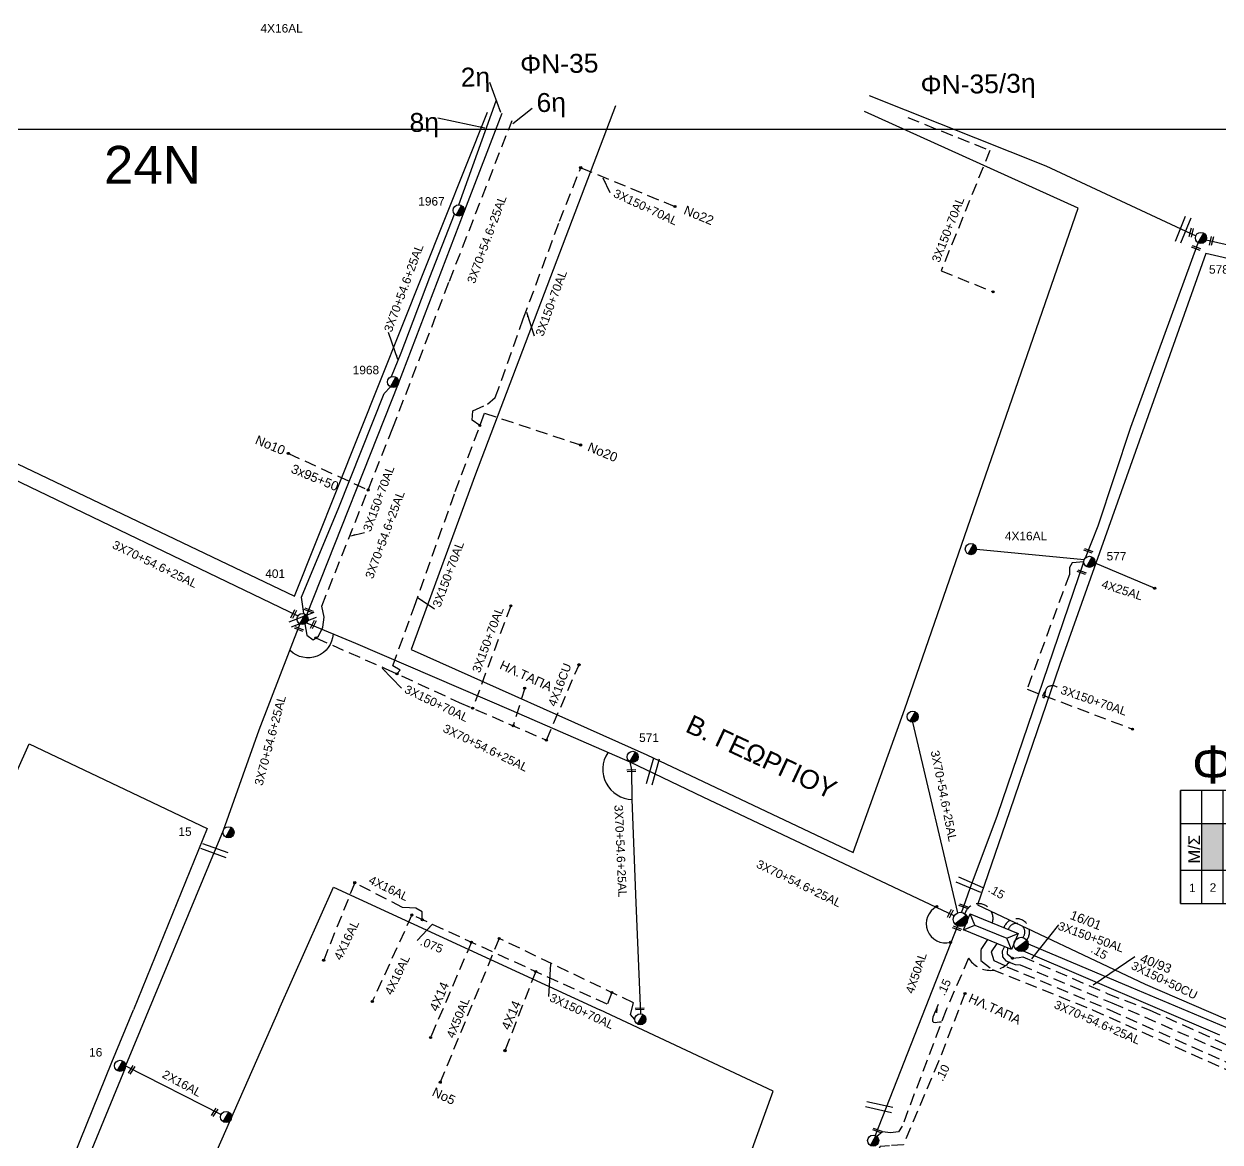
# Model space of a CAD drawing. Header units: millimetres. Extents: x 924 to 3152, y 704 to 1760.
# Drawn here: x 1814 to 2067.1, y 1510.6 to 1747.1 of the extents above; entities that cross this region are included whole.
import ezdxf
from ezdxf.enums import TextEntityAlignment as Align

# ---------------------------------------------------------------- set-up
doc = ezdxf.new("R2010")
doc.units = ezdxf.units.MM
doc.linetypes.add('DASHED', pattern=[19.05, 12.7, -6.35])
for name, color, linetype in [('Άγνωστα', 7, 'Continuous'), ('Ασφαλειοκιβώτια Χ.Τ 9 αναχωρήσεων', 7, 'Continuous'), ('Γέφυρες Εναέριου Δικτύου', 7, 'Continuous'), ('Γυμνά εναέρια ΧΤ (1Φ)   2x16AL', 7, 'Continuous'), ('Γυμνά εναέρια ΧΤ (3Φ)   4x16AL', 7, 'Continuous'), ('Γυμνά εναέρια ΧΤ (3Φ)   4x16CU', 7, 'Continuous'), ('Γυμνά εναέρια ΧΤ (3Φ)   4x50AL', 7, 'Continuous'), ('Γυμνά εναέρια ΧΤ και ΦΟΠ (3Φ)   4x50+16AL', 7, 'Continuous'), ('Εναέρια παροχή ΧΤ 4x16', 7, 'SYN_LINE'), ('Εναέρια παροχή ΧΤ 4x25', 7, 'SYN_LINE'), ('Επιγραφές - Σχήματα', 7, 'Continuous'), ('Καλώδια ΧΤ   3x150+50AL', 7, 'DASHED'), ('Καλώδια ΧΤ   3x150+50CU', 7, 'DASHED'), ('Καλώδια ΧΤ   3x150+70AL', 7, 'DASHED'), ('Καλώδια ΧΤ   3x150AL+50XLPE', 7, 'DASHED'), ('Μηχανική τομή', 7, 'Continuous'), ('Στύλος ΦΜ', 7, 'Continuous'), ('Στύλος ΦΜ @ 1', 7, 'Continuous'), ('Συνδέσεις', 7, 'Continuous'), ('Συνεστραμμένα ΧΤ   3x70+54.6+25 AL', 7, 'SYN_LINE'), ('Τομή', 7, 'Continuous'), ('Υποσταθμός εναέριος 2 στύλων', 7, 'Continuous'), ('Υποσταθμός πόλεως', 7, 'Continuous'), ('Υπόβαθρο ΔΕΗ', 7, 'Continuous'), ('Υπόγεια Καλώδια Δικτύου ΧΤ   .075', 7, 'DASHED'), ('Υπόγεια Καλώδια Δικτύου ΧΤ   .10', 7, 'DASHED'), ('Υπόγεια Καλώδια Δικτύου ΧΤ   .15', 7, 'DASHED'), ('Υπόγεια καλώδια Δικτύου ΧΤ και Παρ. ΧΤ - 3X150+70 AL', 7, 'DASHED'), ('Υπόγεια καλώδια Παροχών ΧΤ   4x16AL', 7, 'DASHED'), ('Υπόγεια καλώδια Παροχών ΧΤ   4x50AL', 7, 'DASHED')]:
    doc.layers.add(name, color=color, linetype=linetype)
doc.styles.get("Standard").update_dxf_attribs({"font": 'ARIAL.TTF'})
doc.linetypes.add('SYN_LINE', pattern='A,0.5,-0.0001,["/\\/\\/\\/",Standard,S=0.1,R=0,X=0,Y=-0.05],-0.25', length=0.7501)
doc.dimstyles.new('ISO-25', dxfattribs={"dimtxt": 2.5, "dimasz": 2.5, "dimexe": 1.25, "dimexo": 0.625, "dimtad": 1, "dimtxsty": 'Standard', "dimcen": 2.5, "dimadec": 0, "dimazin": 0, "dimtfac": 1, "dimtmove": 0, "dimatfit": 3, "dimfxl": 1, "dimarcsym": 0})

# ---------------------------------------------------------------- blocks, each defined once
blk = doc.blocks.new('ΥΠΑΡΧΩΝ ΤΣΙΜΕΝΤΕΝΙΟΣ ΣΤΥΛΟΣ')
at = {"layer": 'Στύλος ΦΜ'}
blk.add_hatch(color=256, dxfattribs=at).paths.add_polyline_path([(-1.29, -2.28, 0.574793), (2.62, 0, 0.268822), (1.3, 2.27)])
blk.add_line((-1.29, -2.28), (1.3, 2.27), dxfattribs=at)
blk.add_circle((0, 0), 2.62, dxfattribs=at)
at = {"layer": 'Στύλος ΦΜ', "flags": 4}
for tag, p in [('ΑΡΙΘΜΟΣ', (-4.68, 8.05)), ('ΤΥΠΟΣ', (-4.91, 3.03))]:
    blk.add_attdef(tag, p, '', height=4, dxfattribs=at)
blk = doc.blocks.new('ΜΗΧΑΝΙΚΗ ΤΟΜΗ')
at = {"layer": 'Μηχανική τομή', "ltscale": 40}
for p, q in [((-1.89, 0.78), (1.89, 0.78)), ((1.89, 0), (-1.89, 0))]:
    blk.add_line(p, q, dxfattribs=at)
blk = doc.blocks.new('ΤΟΜΗ')
at = {"layer": 'Τομή', "ltscale": 40}
for p, q in [((-5.68, 0), (5.68, 0)), ((5.68, -2.33), (-5.68, -2.33))]:
    blk.add_line(p, q, dxfattribs=at)
blk = doc.blocks.new('ΥΠΟΣΤΑΘΜΟΣ ΕΝΑΕΡΙΟΣ ΕΠΙ 2 ΣΤΥΛΩΝ')
at = {"layer": 'Υποσταθμός εναέριος 2 στύλων', "linetype": 'Continuous'}
for points in [[(-11.97, -2.11, 0.574793), (-8.45, -0.07, 0.268822), (-9.64, 1.98)], [(9.68, -2.15, 0.574793), (13.19, -0.1, 0.268822), (12.01, 1.95)]]:
    blk.add_hatch(color=256, dxfattribs=at).paths.add_polyline_path(points)
for p, q in [((-11.97, -2.11), (-9.64, 1.98)), ((9.68, -2.15), (12.01, 1.95))]:
    blk.add_line(p, q, dxfattribs=at)
for centre in [(-10.81, -0.07), (10.84, -0.1)]:
    blk.add_circle(centre, 2.36, dxfattribs=at)
at = {"layer": 'Υποσταθμός πόλεως', "linetype": 'Continuous', "ltscale": 40}
blk.add_lwpolyline([(-8.57, 2.82), (8.57, 2.82), (8.57, -2.82), (-8.57, -2.82)], close=True, dxfattribs=at)
for points in [[(-5.75, 0), (-8.57, 2.82)], [(-8.57, -2.82), (-5.75, 0)], [(-5.75, 0), (5.75, 0)], [(5.75, 0), (8.57, 2.82)], [(8.57, -2.82), (5.75, 0)]]:
    blk.add_lwpolyline(points, dxfattribs=at)
at = {"layer": 'Υποσταθμός εναέριος 2 στύλων', "ltscale": 40, "flags": 1}
for tag, p in [('ΜΕΤΑΣΧΗΜΑΤΙΣΜΟΣ', (14.09, 2.51)), ('ΙΣΧΥΣ', (14.07, -0.28)), ('ΑΡΙΘΜΟΣ', (14.19, -3))]:
    blk.add_attdef(tag, p, '', height=1.8, dxfattribs=at)
blk = doc.blocks.new('ΑΣΦΑΛΕΙΟΚΙΒΩΤΙΟ ΥΠΟΣΤΑΘΜΟΥ 9 ΑΝΑΧΩΡΗΣΕΩΝ')
at = {"layer": 'Ασφαλειοκιβώτια Χ.Τ 9 αναχωρήσεων', "ltscale": 40}
for p, q in [((-23.8, 40.36), (24.02, 40.36)), ((-9.72, 40.36), (-9.72, -40.64)), ((9.94, 40.36), (9.94, -40.64)), ((-23.8, 31.36), (24.02, 31.36)), ((-23.8, 22.36), (24.02, 22.36)), ((-23.8, 13.36), (24.02, 13.36)), ((-23.8, 4.36), (24.02, 4.36)), ((-23.8, -4.64), (24.02, -4.64)), ((-23.8, -13.64), (24.02, -13.64)), ((-23.8, -22.64), (24.02, -22.64)), ((-23.8, -31.64), (24.02, -31.64))]:
    blk.add_line(p, q, dxfattribs=at)
at = {"layer": 'Ασφαλειοκιβώτια Χ.Τ 9 αναχωρήσεων'}
blk.add_lwpolyline([(-23.8, -40.64), (24.02, -40.64), (24.02, 40.36), (-23.8, 40.36)], close=True, dxfattribs=at)
for s, p in [('1', (-19.06, 36.75)), ('2', (-18.9, 28.02)), ('3', (-18.08, 18.46)), ('4', (-18.2, 9.88)), ('5', (-18.46, 1.13)), ('6', (-18.21, -8.26)), ('7', (-18.52, -16.19)), ('8', (-17.85, -26.23)), ('9', (-18.61, -35.12))]:
    blk.add_text(s, height=3.6, rotation=270, dxfattribs=at).set_placement(p)
at = {"layer": 'Ασφαλειοκιβώτια Χ.Τ 9 αναχωρήσεων', "ltscale": 40}
for tag, height, p in [('ΟΝΟΜΑ', 5, (-0.16, 44.31)), ('ΚΕΙΜΕΝΟ 1', 2, (17.06, 35.59)), ('ΚΕΙΜΕΝΟ 2', 2, (17.06, 26.88)), ('ΚΕΙΜΕΝΟ 3', 2, (17.06, 17.69)), ('ΚΕΙΜΕΝΟ 4', 2, (17.06, 8.71)), ('ΚΕΙΜΕΝΟ 5', 2, (17.06, -0.13)), ('ΚΕΙΜΕΝΟ 6', 2, (17.06, -9.05)), ('ΚΕΙΜΕΝΟ 7', 2, (17.06, -18.13)), ('ΚΕΙΜΕΝΟ 8', 2, (17.06, -26.85)), ('ΚΕΙΜΕΝΟ 9', 2, (17.06, -35.99)), ('ΣΧ', 2, (-0.1, -42.64))]:
    blk.add_attdef(tag, text='', height=height, dxfattribs=at).set_placement(p, align=Align.MIDDLE_CENTER)
blk = doc.blocks.new('_ΣΥΝΔΕΣΗ')
at = {"layer": 'Συνδέσεις', "linetype": 'SYN_LINE', "ltscale": 40}
blk.add_hatch(color=256, dxfattribs=at).paths.add_polyline_path([(0.5, -0.01, 1), (-0.5, -0.01, 1)])
at = {"layer": 'Συνδέσεις'}
blk.add_circle((0, -0.01), 0.5, dxfattribs=at)

msp = doc.modelspace()

# ---------------------------------------------------------------- hatches: boundary and pattern name
at = {"layer": 'Ασφαλειοκιβώτια Χ.Τ 9 αναχωρήσεων'}
h = msp.add_hatch(color=6, dxfattribs=at)
h.dxf.hatch_style = 1
h.paths.add_polyline_path([(2063.239, 1568.11), (2067.739, 1568.11), (2067.739, 1577.937), (2063.239, 1577.937)])

# ---------------------------------------------------------------- linework, layer by layer
at = {"layer": 'Άγνωστα', "color": 30, "linetype": 'SYN_LINE', "ltscale": 20}
msp.add_lwpolyline([(1992.875, 1731.985), (2030.238, 1717.111), (2061.979, 1702.323)], dxfattribs=at)
at = {"layer": 'Άγνωστα', "color": 133, "linetype": 'SYN_LINE', "ltscale": 20}
msp.add_lwpolyline([(2064.15, 1701.411), (2105.853, 1691.941), (2151.627, 1680.775), (2189.363, 1672.692)], dxfattribs=at)
at = {"layer": 'Άγνωστα', "color": 151, "linetype": 'SYN_LINE', "ltscale": 20}
for points in [[(2038.621, 1634.156), (2041.313, 1640.949), (2048.245, 1661.817), (2062.476, 1700.825)], [(2012.38, 1559.044), (2014.247, 1564.298), (2020.011, 1579.695), (2038.279, 1633.326)]]:
    msp.add_lwpolyline(points, dxfattribs=at)
at = {"layer": 'Άγνωστα', "color": 62, "linetype": 'DASHED', "ltscale": 0.2}
for points in [[(1869.953, 1656.26), (1886.826, 1648.524)], [(1919.959, 1606.605), (1917.516, 1598.647)]]:
    msp.add_lwpolyline(points, dxfattribs=at)
at = {"layer": 'Άγνωστα', "color": 2, "linetype": 'DASHED', "ltscale": 0.2}
for points in [[(1908.686, 1552.856), (1900.051, 1532.683)], [(1922.287, 1546.639), (1915.783, 1529.897)]]:
    msp.add_lwpolyline(points, dxfattribs=at)
at = {"layer": 'Γέφυρες Εναέριου Δικτύου', "ltscale": 0.2}
for points in [[(1879.429, 1618.033, -0.6380308), (1870.385, 1614.515, -2.9270295)], [(1937.549, 1592.943, 0.5885684), (1942.727, 1583.041, -5.1050437)], [(2007.171, 1560.394, 0.8993615), (2010.066, 1552.834, -5.1050437)]]:
    msp.add_lwpolyline(points, format="xyb", dxfattribs=at)
at = {"layer": 'Γυμνά εναέρια ΧΤ (1Φ)   2x16AL', "ltscale": 0.2}
msp.add_lwpolyline([(1835.516, 1526.701), (1855.723, 1516.397)], dxfattribs=at)
at = {"layer": 'Γυμνά εναέρια ΧΤ (3Φ)   4x16CU', "color": 62, "linetype": 'DASHED', "ltscale": 0.2}
msp.add_lwpolyline([(1924.555, 1595.601), (1931.457, 1611.554)], dxfattribs=at)
at = {"layer": 'Γυμνά εναέρια ΧΤ (3Φ)   4x50AL', "color": 6, "ltscale": 0.2}
msp.add_lwpolyline([(2011.546, 1556.3), (1994.141, 1511.972)], dxfattribs=at)
at = {"layer": 'Γυμνά εναέρια ΧΤ και ΦΟΠ (3Φ)   4x50+16AL', "color": 62, "ltscale": 0.2}
msp.add_lwpolyline([(1835.399, 1526.19), (1819.712, 1487.953), (1810.057, 1463.804)], dxfattribs=at)
at = {"layer": 'Εναέρια παροχή ΧΤ 4x16', "color": 151, "ltscale": 20}
msp.add_lwpolyline([(2038.349, 1633.725), (2015.543, 1635.903)], dxfattribs=at)
at = {"layer": 'Εναέρια παροχή ΧΤ 4x25', "ltscale": 16}
msp.add_lwpolyline([(2040.609, 1633.079), (2053.282, 1627.729)], dxfattribs=at)
at = {"layer": 'Επιγραφές - Σχήματα'}
msp.add_lwpolyline([(945.928, 1724.828), (2912.268, 1724.828), (2912.268, 721.757), (945.928, 721.757)], close=True, dxfattribs=at)
msp.add_lwpolyline([(2030.226, 1606.044), (2029.92, 1605.658), (2029.717, 1605.346), (2029.603, 1605.1), (2029.56, 1604.912), (2029.571, 1604.775), (2029.62, 1604.682), (2029.692, 1604.626), (2029.768, 1604.598), (2029.835, 1604.593), (2029.892, 1604.608), (2029.94, 1604.641), (2029.979, 1604.69), (2030.011, 1604.753), (2030.037, 1604.828), (2030.057, 1604.914), (2030.074, 1605.008), (2030.087, 1605.108), (2030.098, 1605.214), (2030.108, 1605.324), (2030.117, 1605.437), (2030.128, 1605.553), (2030.141, 1605.67), (2030.156, 1605.788), (2030.176, 1605.905), (2030.201, 1606.02), (2030.231, 1606.133), (2030.266, 1606.243), (2030.306, 1606.35), (2030.353, 1606.452), (2030.405, 1606.55), (2030.463, 1606.642), (2030.527, 1606.728), (2030.598, 1606.808), (2030.676, 1606.88), (2030.763, 1606.945), (2030.86, 1607.001), (2030.969, 1607.049), (2031.092, 1607.089), (2031.228, 1607.118), (2031.381, 1607.138), (2031.549, 1607.147), (2031.728, 1607.144), (2031.91, 1607.128), (2032.089, 1607.096), (2032.258, 1607.047), (2032.41, 1606.979), (2032.539, 1606.891), (2032.637, 1606.781)], dxfattribs=at)
at = {"layer": 'Καλώδια ΧΤ   3x150+50AL', "color": 1, "ltscale": 0.2}
msp.add_lwpolyline([(2021.479, 1551.946), (2021.015, 1550.924), (2021.057, 1549.771), (2021.791, 1548.933), (2023.763, 1548.157), (2024.832, 1548.074), (2044.202, 1539.998), (2047.662, 1538.556), (2072.783, 1527.576), (2073.677, 1528.962), (2078.955, 1526.906), (2078.955, 1526.906)], dxfattribs=at)
at = {"layer": 'Καλώδια ΧΤ   3x150+50AL', "color": 85, "ltscale": 0.2}
msp.add_lwpolyline([(2022.146, 1551.672), (2022.05, 1550.386), (2023.17, 1549.457), (2024.6, 1549.648), (2025.348, 1549.747), (2043.346, 1541.965), (2052.134, 1538.556), (2072.296, 1529.463), (2076.127, 1538.556), (2081.239, 1550.688)], dxfattribs=at)
at = {"layer": 'Καλώδια ΧΤ   3x150+70AL', "color": 62, "ltscale": 0.2}
for points in [[(1873.474, 1620.177), (1873.855, 1617.793), (1875.213, 1616.833), (1876.339, 1617.628), (1877.233, 1619.482), (1877.531, 1621.6), (1877.035, 1623.951), (1892.056, 1661.649), (1904.039, 1692.728), (1917.314, 1726.725)], [(1910.48, 1662.148), (1908.825, 1663.268), (1908.994, 1665.301), (1912.094, 1666.705), (1913.751, 1668.117), (1919.656, 1684.726), (1927.343, 1705.359), (1931.818, 1716.701)], [(1892.94, 1609.619), (1893.596, 1610.435), (1892.042, 1611.328), (1896.582, 1623.754), (1905.266, 1648.189), (1911.473, 1664.806), (1931.79, 1658.052)], [(1875.776, 1617.231), (1890.446, 1610.762), (1906.077, 1603.595), (1924.555, 1595.601)]]:
    msp.add_lwpolyline(points, dxfattribs=at)
at = {"layer": 'Καλώδια ΧΤ   3x150+70AL', "color": 151, "ltscale": 0.2}
msp.add_lwpolyline([(2038.279, 1633.326), (2035.787, 1633.078), (2035.214, 1632.112), (2035.214, 1630.633), (2026.271, 1606.394), (2048.574, 1597.935)], dxfattribs=at)
at = {"layer": 'Καλώδια ΧΤ   3x150+70AL', "color": 2, "ltscale": 0.2}
msp.add_lwpolyline([(1943.26, 1536.531), (1942.354, 1537.578), (1942.959, 1540.027), (1914.56, 1553.648)], dxfattribs=at)
at = {"layer": 'Καλώδια ΧΤ   3x150AL+50XLPE', "color": 173, "ltscale": 0.2}
msp.add_lwpolyline([(2017.917, 1553.409), (2016.478, 1551.245), (2016.478, 1549.012), (2018.855, 1547.112), (2040.15, 1538.556), (2074.997, 1522.998), (2076.021, 1525.29), (2098.434, 1516.052), (2108.58, 1520.33), (2130.834, 1511.018)], dxfattribs=at)
at = {"layer": 'Συνεστραμμένα ΧΤ   3x70+54.6+25 AL', "color": 2, "ltscale": 20}
for points in [[(1906.014, 1708.839), (1913.918, 1730.826)], [(1891.796, 1672.513), (1893.86, 1677.545), (1899.865, 1693.524), (1905.126, 1706.888)], [(1873.256, 1622.365), (1872.732, 1625.828), (1880.668, 1644.846), (1890.208, 1668.967), (1891.54, 1670.356)], [(1872.411, 1620.18), (1863.736, 1597.711), (1856.183, 1576.509)], [(1873.827, 1620.449), (1884.144, 1616.133), (1917.13, 1601.97), (1942.242, 1591.04)], [(1942.242, 1591.04), (1942.553, 1589.342), (1942.632, 1583.045), (1943.45, 1561.202), (1944.438, 1537.709)]]:
    msp.add_lwpolyline(points, dxfattribs=at)
at = {"layer": 'Συνεστραμμένα ΧΤ   3x70+54.6+25 AL', "color": 5, "ltscale": 20}
for points in [[(1915.106, 1728.19), (1907.192, 1707.661)], [(1906.957, 1706.955), (1893.221, 1670.961)], [(1893.221, 1670.961), (1873.789, 1622.05)], [(1805.627, 1653.743), (1871.953, 1621.864)]]:
    msp.add_lwpolyline(points, dxfattribs=at)
at = {"layer": 'Συνεστραμμένα ΧΤ   3x70+54.6+25 AL', "color": 6, "ltscale": 20}
for points in [[(2002.058, 1599.39), (2011.552, 1559.053)], [(1942.242, 1591.04), (1957.667, 1583.638), (2010.879, 1558.456)]]:
    msp.add_lwpolyline(points, dxfattribs=at)
at = {"layer": 'Συνεστραμμένα ΧΤ   3x70+54.6+25 AL', "color": 85, "linetype": 'Continuous', "ltscale": 20}
msp.add_lwpolyline([(1856.183, 1576.509), (1835.516, 1526.701)], dxfattribs=at)
at = {"layer": 'Συνεστραμμένα ΧΤ   3x70+54.6+25 AL', "color": 62, "ltscale": 20}
msp.add_lwpolyline([(2026.518, 1552.502), (2048.215, 1543.375), (2068.32, 1534.899)], dxfattribs=at)
at = {"layer": 'Συνεστραμμένα ΧΤ   3x70+54.6+25 AL', "color": 133, "ltscale": 20}
msp.add_lwpolyline([(2067.081, 1533.165), (2025.49, 1550.946)], dxfattribs=at)
at = {"layer": 'Υπόβαθρο ΔΕΗ', "ltscale": 0.2}
for points in [[(1776.567, 1731.212), (1753.944, 1682.083), (1871.281, 1626.054), (1912.084, 1728.445)], [(1939.157, 1729.817), (1909.559, 1651.887), (1895.907, 1614.754), (1945.811, 1592.477), (1989.469, 1571.861), (1989.469, 1571.861), (2000.39, 1602.257), (2037.097, 1708.17), (1991.894, 1728.568)], [(2064.13, 1698.568), (2043.494, 1640.593), (2043.494, 1640.593), (2033.211, 1611.571), (2021.698, 1577.986), (2015.772, 1560.737), (2051.235, 1544.01), (2102.781, 1521.795), (2102.781, 1521.795), (2119.056, 1528.897), (2139.02, 1569.077), (2158.21, 1609.426), (2187.814, 1669.952), (2064.13, 1698.568), (2064.13, 1698.568)], [(1789.81, 1538.556), (1795.821, 1551.837), (1815.136, 1594.811), (1852.781, 1576.939), (1837.189, 1538.556)], [(1867.963, 1538.556), (1879.521, 1564.487), (1935.887, 1538.556)], [(1789.81, 1538.556), (1726.72, 1394.151), (1773.913, 1385.845), (1786.459, 1416.472), (1812.671, 1478.085), (1832.631, 1527.451), (1837.189, 1538.556)], [(1867.963, 1538.556), (1847.201, 1491.529), (1838.268, 1470.789), (1816.279, 1419.686), (1800.301, 1381.597), (1865.652, 1369.639), (1916.177, 1361.066), (1926.376, 1390.634), (1940.125, 1429.273), (1959.253, 1484.756), (1972.524, 1521.332), (1935.887, 1538.556)]]:
    msp.add_lwpolyline(points, dxfattribs=at)
at = {"layer": 'Υπόγεια Καλώδια Δικτύου ΧΤ   .075', "color": 2, "ltscale": 0.2}
msp.add_lwpolyline([(1938.394, 1542.217), (1937.426, 1539.719), (1896.087, 1558.615)], dxfattribs=at)
at = {"layer": 'Υπόγεια Καλώδια Δικτύου ΧΤ   .10', "color": 173, "ltscale": 0.2}
msp.add_lwpolyline([(2013.128, 1541.997), (2007.537, 1527.629), (2000.105, 1510.012), (1997.175, 1509.789), (1995.207, 1509.64), (1994.06, 1507.454), (1989.214, 1494.431), (1978.09, 1466.333), (1973.168, 1454.133, -0.9267825), (1971.849, 1449.415), (1971.849, 1449.415), (1960.989, 1421.204), (1956.808, 1409.462, -0.8633672), (1952.983, 1401.451), (1940.913, 1366.483), (1940.553, 1365.72), (1939.6, 1365.605), (1939.313, 1365.011)], format="xyb", dxfattribs=at)
at = {"layer": 'Υπόγεια Καλώδια Δικτύου ΧΤ   .15', "color": 27, "ltscale": 0.2}
msp.add_lwpolyline([(2019.9, 1552.595), (2018.661, 1550.836), (2018.661, 1550.836), (2019.264, 1548.991), (2022.015, 1547.672), (2043.704, 1538.556), (2073.759, 1525.12), (2075.094, 1527.387), (2098.634, 1517.997), (2121.395, 1527.938)], dxfattribs=at)
at = {"layer": 'Υπόγεια Καλώδια Δικτύου ΧΤ   .15', "color": 85, "ltscale": 0.2}
msp.add_lwpolyline([(2013.901, 1549.478), (2009.154, 1538.556), (1999.839, 1513.949), (1999.046, 1512.745), (1997.347, 1512.547), (1995.713, 1512.712), (1994.509, 1511.738)], dxfattribs=at)
at = {"layer": 'Υπόγεια Καλώδια Δικτύου ΧΤ   .15', "color": 6, "linetype": 'DASHED', "ltscale": 0.2}
msp.add_arc((2015.997, 1557.921), 3.08, 340.80404, 161.67455, dxfattribs=at)
at = {"layer": 'Υπόγεια Καλώδια Δικτύου ΧΤ   .15', "color": 133, "ltscale": 0.2}
msp.add_arc((2024.012, 1555.032), 2.79, 321.80697, 161.87114, dxfattribs=at)
at = {"layer": 'Υπόγεια Καλώδια Δικτύου ΧΤ   .15', "color": 62, "ltscale": 0.2}
msp.add_arc((2024.012, 1555.032), 1.79, 318.70588, 161.87114, dxfattribs=at)
at = {"layer": 'Υπόγεια Καλώδια Δικτύου ΧΤ   .15', "color": 85, "ltscale": 0.2}
msp.add_arc((2018.542, 1552.369), 5.468, 211.91878, 327.82356, dxfattribs=at)
at = {"layer": 'Υπόγεια καλώδια Δικτύου ΧΤ και Παρ. ΧΤ - 3X150+70 AL', "color": 30, "ltscale": 0.2}
msp.add_lwpolyline([(2001.027, 1727.319), (2018.413, 1720.352), (2008.087, 1694.905), (2019.094, 1690.438)], dxfattribs=at)
at = {"layer": 'Υπόγεια καλώδια Δικτύου ΧΤ και Παρ. ΧΤ - 3X150+70 AL', "color": 62, "ltscale": 0.2}
for points in [[(1931.818, 1716.701), (1951.752, 1708.5)], [(1917.021, 1624.025), (1908.942, 1602.356)]]:
    msp.add_lwpolyline(points, dxfattribs=at)
at = {"layer": 'Υπόγεια καλώδια Παροχών ΧΤ   4x16AL', "color": 2, "ltscale": 0.2}
for points in [[(1898.304, 1557.601), (1898.29, 1559.313), (1896.922, 1560.025), (1895.611, 1560.11), (1894.141, 1560.206), (1883.997, 1565.44), (1877.431, 1549.035)], [(1896.087, 1558.615), (1887.718, 1540.306)]]:
    msp.add_lwpolyline(points, dxfattribs=at)
at = {"layer": 'Υπόγεια καλώδια Παροχών ΧΤ   4x50AL', "color": 2, "ltscale": 0.2}
msp.add_lwpolyline([(1914.56, 1553.648), (1902.098, 1523.221)], dxfattribs=at)

# ---------------------------------------------------------------- block references
at = {"layer": 'Ασφαλειοκιβώτια Χ.Τ 9 αναχωρήσεων'}
ref = msp.add_blockref('ΑΣΦΑΛΕΙΟΚΙΒΩΤΙΟ ΥΠΟΣΤΑΘΜΟΥ 9 ΑΝΑΧΩΡΗΣΕΩΝ', (2078.922, 1572.969), dxfattribs=dict(at, xscale=0.5, yscale=0.5, zscale=0.5, rotation=90))
ref.add_attrib('ΣΧ', 'Σx.3-71187', dxfattribs={"ltscale": 40, "height": 1, "rotation": 90}).set_placement((2100.243, 1572.916), align=Align.MIDDLE_CENTER)
at = {"layer": 'Μηχανική τομή'}
for p, xscale, yscale, zscale, rotation in [((2060.823, 1703.05), 0.4999999999999994, 0.4999999999999994, 0.4999999999999994, 256.0802597746054), ((2065.099, 1701.267), 0.4999999999999994, 0.4999999999999994, 0.4999999999999994, 256.0802597746054), ((2061.978, 1699.544), 0.4999999999999996, 0.4999999999999996, 0.4999999999999996, 339.5517914816681), ((2039.174, 1635.475), 0.4999999999999996, 0.4999999999999996, 0.4999999999999996, 339.5517914816681), ((2037.738, 1630.963), 0.4999999999999996, 0.4999999999999996, 0.4999999999999996, 339.5517914816681), ((1871.273, 1622.186), 0.4999999999999996, 0.4999999999999996, 0.4999999999999996, 63.87191445993996), ((1874.158, 1622.885), 0.4999999999999997, 0.4999999999999997, 0.4999999999999997, 339.5517914816681), ((1874.158, 1622.885), 0.4999999999999997, 0.4999999999999997, 0.4999999999999997, 339.5517914816681), ((1875.441, 1619.986), 0.4999999999999996, 0.4999999999999996, 0.4999999999999996, 63.87191445993996), ((1872.163, 1618.93), 0.4999999999999997, 0.4999999999999997, 0.4999999999999997, 339.5517914816681), ((1942.569, 1588.954), 0.4999999999999994, 0.4999999999999994, 0.4999999999999994, 2.350829799937988), ((2010.197, 1558.802), 0.4999999999999996, 0.4999999999999996, 0.4999999999999996, 63.26137754311333), ((2012.746, 1560.301), 0.4999999999999996, 0.4999999999999996, 0.4999999999999996, 339.5517914816681), ((2011.36, 1555.598), 0.4999999999999996, 0.4999999999999996, 0.4999999999999996, 339.5517914816681), ((1944.331, 1538.556), 0.4999999999999994, 0.4999999999999994, 0.4999999999999994, 2.350829799937988), ((1836.955, 1525.731), 0.4999999999999992, 0.4999999999999992, 0.4999999999999992, 56.98267877257381), ((1854.517, 1516.758), 0.4999999999999992, 0.4999999999999992, 0.4999999999999992, 56.98267877257381), ((1994.506, 1512.823), 0.4999999999999992, 0.4999999999999992, 0.4999999999999992, 341.2798588263036)]:
    msp.add_blockref('ΜΗΧΑΝΙΚΗ ΤΟΜΗ', p, dxfattribs=dict(at, xscale=xscale, yscale=yscale, zscale=zscale, rotation=rotation))
at = {"layer": 'Στύλος ΦΜ @ 1', "ltscale": 40}
ref = msp.add_blockref('ΥΠΑΡΧΩΝ ΤΣΙΜΕΝΤΕΝΙΟΣ ΣΤΥΛΟΣ', (1906.014, 1707.661), dxfattribs=dict(at, xscale=0.4499999999998181, yscale=0.4499999999998181, zscale=0.4499999999998181))
ref.add_attrib('ΤΥΠΟΣ', '1967', (1897.442, 1708.689), dxfattribs={"layer": 'Στύλος ΦΜ', "height": 1.8, "flags": 4})
ref = msp.add_blockref('ΥΠΑΡΧΩΝ ΤΣΙΜΕΝΤΕΝΙΟΣ ΣΤΥΛΟΣ', (2063.057, 1701.85), dxfattribs=dict(at, xscale=0.4499999999998181, yscale=0.4499999999998181, zscale=0.4499999999998181))
ref.add_attrib('ΤΥΠΟΣ', '578', (2064.764, 1694.279), dxfattribs={"layer": 'Στύλος ΦΜ', "height": 1.8, "flags": 4})
ref = msp.add_blockref('ΥΠΑΡΧΩΝ ΤΣΙΜΕΝΤΕΝΙΟΣ ΣΤΥΛΟΣ', (1892.121, 1671.381), dxfattribs=dict(at, xscale=0.4499999999998181, yscale=0.4499999999998181, zscale=0.4499999999998181))
ref.add_attrib('ΤΥΠΟΣ', '1968', (1883.567, 1673), dxfattribs={"layer": 'Στύλος ΦΜ', "height": 1.8, "flags": 4})
at = {"layer": 'Στύλος ΦΜ @ 1', "ltscale": 40, "xscale": 0.4499999999998181, "yscale": 0.4499999999998181, "zscale": 0.4499999999998181}
for p in [(2014.371, 1636.015), (2002.058, 1600.568), (1944.438, 1536.531), (1944.438, 1536.531), (1856.773, 1515.862), (1993.703, 1510.878)]:
    msp.add_blockref('ΥΠΑΡΧΩΝ ΤΣΙΜΕΝΤΕΝΙΟΣ ΣΤΥΛΟΣ', p, dxfattribs=at)
at = {"layer": 'Στύλος ΦΜ @ 1', "ltscale": 40}
ref = msp.add_blockref('ΥΠΑΡΧΩΝ ΤΣΙΜΕΝΤΕΝΙΟΣ ΣΤΥΛΟΣ', (2039.457, 1633.326), dxfattribs=dict(at, xscale=0.4499999999998181, yscale=0.4499999999998181, zscale=0.4499999999998181))
ref.add_attrib('ΤΥΠΟΣ', '577', (2043.097, 1633.621), dxfattribs={"layer": 'Στύλος ΦΜ', "height": 1.8, "flags": 4})
ref = msp.add_blockref('ΥΠΑΡΧΩΝ ΤΣΙΜΕΝΤΕΝΙΟΣ ΣΤΥΛΟΣ', (1872.945, 1621.229), dxfattribs=dict(at, xscale=0.4499999999998181, yscale=0.4499999999998181, zscale=0.4499999999998181))
ref.add_attrib('ΤΥΠΟΣ', '401', (1865.064, 1629.924), dxfattribs={"layer": 'Στύλος ΦΜ', "height": 1.8, "flags": 4})
ref = msp.add_blockref('ΥΠΑΡΧΩΝ ΤΣΙΜΕΝΤΕΝΙΟΣ ΣΤΥΛΟΣ', (1942.823, 1592.065), dxfattribs=dict(at, xscale=0.4499999999998181, yscale=0.4499999999998181, zscale=0.4499999999998181))
ref.add_attrib('ΤΥΠΟΣ', '571', (1944.17, 1595.215), dxfattribs={"layer": 'Στύλος ΦΜ', "height": 1.8, "flags": 4})
ref = msp.add_blockref('ΥΠΑΡΧΩΝ ΤΣΙΜΕΝΤΕΝΙΟΣ ΣΤΥΛΟΣ', (1857.293, 1576.114), dxfattribs=dict(at, xscale=0.4499999999998181, yscale=0.4499999999998181, zscale=0.4499999999998181))
ref.add_attrib('ΤΥΠΟΣ', '15', (1846.693, 1575.354), dxfattribs={"layer": 'Στύλος ΦΜ', "height": 1.8, "flags": 4})
ref = msp.add_blockref('ΥΠΑΡΧΩΝ ΤΣΙΜΕΝΤΕΝΙΟΣ ΣΤΥΛΟΣ', (1834.338, 1526.701), dxfattribs=dict(at, xscale=0.4499999999998181, yscale=0.4499999999998181, zscale=0.4499999999998181))
ref.add_attrib('ΤΥΠΟΣ', '16', (1827.793, 1528.668), dxfattribs={"layer": 'Στύλος ΦΜ', "height": 1.8, "flags": 4})
at = {"layer": 'Συνδέσεις', "xscale": 0.4499999999998181, "yscale": 0.4499999999998181, "zscale": 0.4499999999998181}
for p in [(1931.819, 1716.706), (1951.753, 1708.505), (2019.096, 1690.443), (1910.482, 1662.153), (1931.791, 1658.057), (1869.954, 1656.265), (1886.828, 1648.529), (2053.283, 1627.735), (1917.022, 1624.03), (1875.777, 1617.236), (1892.941, 1609.624), (1931.458, 1611.559), (1919.96, 1606.61), (1908.944, 1602.361), (1917.517, 1598.652), (2048.575, 1597.94), (1924.557, 1595.607), (1883.999, 1565.445), (2007.173, 1560.4), (1896.088, 1558.62), (1898.306, 1557.607), (1908.687, 1552.861), (1914.561, 1553.654), (2010.068, 1552.839), (1877.433, 1549.04), (2023.172, 1549.462), (1922.288, 1546.644), (1938.395, 1542.222), (2013.128, 1541.997), (1887.719, 1540.311), (1900.052, 1532.688), (1915.785, 1529.902), (1902.099, 1523.226)]:
    msp.add_blockref('_ΣΥΝΔΕΣΗ', p, dxfattribs=at)
at = {"layer": 'Τομή'}
for p, xscale, yscale, zscale, rotation in [((2058.747, 1703.829), 0.4999999999999996, 0.4999999999999996, 0.4999999999999996, 67.93336937051193), ((1872.798, 1621.642), 0.4999999999999998, 0.4999999999999998, 0.4999999999999998, 21.03718401247695), ((1946.515, 1589.15), 0.4999999999999996, 0.4999999999999996, 0.4999999999999996, 73.90769033715031), ((1854.488, 1572.797), 0.4999999999999996, 0.4999999999999996, 0.4999999999999996, 340.0528763959862), ((2013.87, 1564.461), 0.4999999999999996, 0.4999999999999996, 0.4999999999999996, 156.6184783334133), ((1995.1, 1518.553), 0.4999999999999996, 0.4999999999999996, 0.4999999999999996, 347.2330066878552)]:
    msp.add_blockref('ΤΟΜΗ', p, dxfattribs=dict(at, xscale=xscale, yscale=yscale, zscale=zscale, rotation=rotation))
at = {"layer": 'Υποσταθμός εναέριος 2 στύλων', "xscale": 0.6416191406249999, "yscale": 0.6416191406249999, "zscale": 0.6416191406249999, "rotation": 337.6717459507666}
msp.add_blockref('ΥΠΟΣΤΑΘΜΟΣ ΕΝΑΕΡΙΟΣ ΕΠΙ 2 ΣΤΥΛΩΝ', (2018.603, 1555.08), dxfattribs=at)

# ---------------------------------------------------------------- texts
at = {"layer": 'Γυμνά εναέρια ΧΤ (1Φ)   2x16AL', "color": 7, "insert": (1843.937, 1525.923), "char_height": 1.8, "width": 168.37176, "attachment_point": 1, "rotation": 331.4859}
msp.add_mtext('2X16AL', dxfattribs=at)
at = {"layer": 'Γυμνά εναέρια ΧΤ (3Φ)   4x16AL', "color": 7, "insert": (1864.06, 1747.094), "char_height": 1.8, "width": 168.37176, "attachment_point": 1}
msp.add_mtext('4X16AL', dxfattribs=at)
at = {"layer": 'Γυμνά εναέρια ΧΤ (3Φ)   4x16CU', "color": 7, "insert": (1924.831, 1603.202), "char_height": 1.8, "width": 168.37176, "attachment_point": 1, "rotation": 69.09129}
msp.add_mtext('4X16CU', dxfattribs=at)
at = {"layer": 'Γυμνά εναέρια ΧΤ (3Φ)   4x50AL', "color": 7, "insert": (2000.49, 1542.4), "char_height": 1.8, "width": 168.37176, "attachment_point": 1, "rotation": 71.09452}
msp.add_mtext('4X50AL', dxfattribs=at)
at = {"layer": 'Εναέρια παροχή ΧΤ 4x16', "color": 7, "insert": (2021.577, 1639.678), "char_height": 1.8, "width": 168.37176, "attachment_point": 1}
msp.add_mtext('4X16AL', dxfattribs=at)
at = {"layer": 'Εναέρια παροχή ΧΤ 4x25', "color": 7, "insert": (2042.423, 1629.59), "char_height": 1.8, "width": 168.37176, "attachment_point": 1, "rotation": 342.29377}
msp.add_mtext('4X25AL', dxfattribs=at)
at = {"layer": 'Επιγραφές - Σχήματα', "linetype": 'Continuous', "char_height": 4, "width": 47.13111, "attachment_point": 1}
for s, insert, rotation in [('ΦΝ-35', (1918.965, 1740.568), 1.02002), ('2η', (1906.396, 1737.84), 1.02002), ('ΦΝ-35/3η', (2003.699, 1736.207), 1.02002), ('6η', (1922.438, 1732.466), 1.02002), ('8η', (1895.564, 1728.25), 1.02002), ('Β. ΓΕΩΡΓΙΟΥ', (1955.416, 1601.119), 334.92823)]:
    msp.add_mtext(s, dxfattribs=dict(at, insert=insert, rotation=rotation))
at = {"layer": 'Επιγραφές - Σχήματα', "linetype": 'DASHED', "insert": (1830.943, 1721.316), "char_height": 8, "width": 22.41044, "attachment_point": 1}
msp.add_mtext('24N', dxfattribs=at)
at = {"layer": 'Επιγραφές - Σχήματα', "char_height": 1.8, "attachment_point": 1}
for s, insert, rotation in [('{\\H1.0833x;No22}', (1954.179, 1708.786), 337.56001), ('{\\H1.0833x;No10}', (1863.498, 1660.169), 337.56001), ('{\\H1.0833x;No20}', (1933.834, 1658.667), 337.56001), ('{\\H1.0833x;3x95+50}', (1871.086, 1654.063), 337.56001), ('{\\H1.0833x;ΗΛ.ΤΑΠΑ}', (1915.296, 1612.563), 335.3724), ('{\\H1.0833x;16/01}', (2035.888, 1559.65), 338.77376), ('{\\H1.0833x;40/93}', (2050.72, 1550.487), 338.77376), ('{\\H1.0833x;4X14}', (1899.708, 1538.82), 66.72316), ('{\\H1.0833x;ΗΛ.ΤΑΠΑ}', (2014.492, 1542.077), 335.3724), ('{\\H1.0833x;4X14}', (1914.928, 1534.859), 66.72316), ('{\\H1.0833x;Νο5}', (1900.996, 1522.235), 335.3724)]:
    msp.add_mtext_dynamic_manual_height_columns(s, width=10.09091, gutter_width=12.5, heights=[0], dxfattribs=dict(at, insert=insert, rotation=rotation))
at = {"layer": 'Επιγραφές - Σχήματα', "insert": (2061.133, 1594.466), "char_height": 8, "attachment_point": 1}
msp.add_mtext_dynamic_manual_height_columns('ΦΝ-90', width=10.09091, gutter_width=12.5, heights=[0], dxfattribs=at)
at = {"layer": 'Επιγραφές - Σχήματα', "color": 7, "linetype": 'Continuous', "insert": (2060.366, 1569.493), "char_height": 2.5, "width": 11.3238, "attachment_point": 1, "rotation": 90}
msp.add_mtext('Μ/Σ', dxfattribs=at)
at = {"layer": 'Καλώδια ΧΤ   3x150+50AL', "color": 7, "insert": (2033.243, 1557.263), "char_height": 1.8, "width": 168.37176, "attachment_point": 1, "rotation": 340.34374}
msp.add_mtext('3X150+50AL', dxfattribs=at)
at = {"layer": 'Καλώδια ΧΤ   3x150+50CU', "color": 7, "insert": (2048.902, 1548.908), "char_height": 1.8, "width": 168.37176, "attachment_point": 1, "rotation": 334.19216}
msp.add_mtext('3X150+50CU', dxfattribs=at)
at = {"layer": 'Καλώδια ΧΤ   3x150+70AL', "color": 7, "char_height": 1.8, "width": 168.37176, "attachment_point": 1}
for insert, rotation in [((1922.187, 1681.51), 69.65492), ((1885.679, 1640.175), 69.65492), ((1900.406, 1624.163), 69.65492), ((1895.125, 1607.353), 334.27524), ((2033.789, 1607.183), 341.1491), ((1925.794, 1542.123), 335.35657)]:
    msp.add_mtext('3X150+70AL', dxfattribs=dict(at, insert=insert, rotation=rotation))
at = {"layer": 'Συνεστραμμένα ΧΤ   3x70+54.6+25 AL', "color": 7, "char_height": 1.8, "width": 168.37176, "attachment_point": 1}
for insert, rotation in [((1907.703, 1692.663), 69.72622), ((1890.123, 1682.377), 69.72622), ((1886.155, 1630.206), 69.72622), ((1833.322, 1637.931), 334.03454), ((1862.742, 1586.307), 75.26868), ((1903.283, 1599.069), 334.03454), ((2007.629, 1593.584), 281.32533), ((1940.741, 1581.953), 272.4912), ((1969.596, 1570.386), 334.03454), ((2032.535, 1540.648), 336.40614)]:
    msp.add_mtext('3X70+54.6+25AL', dxfattribs=dict(at, insert=insert, rotation=rotation))
at = {"layer": 'Υπόγεια Καλώδια Δικτύου ΧΤ   .075', "color": 7, "insert": (1898.36, 1553.984), "char_height": 1.8, "width": 168.37176, "attachment_point": 1, "rotation": 338.01076}
msp.add_mtext('.075', dxfattribs=at)
at = {"layer": 'Υπόγεια Καλώδια Δικτύου ΧΤ   .10', "color": 7, "insert": (2006.798, 1524.079), "char_height": 1.8, "width": 168.37176, "attachment_point": 1, "rotation": 63.54262}
msp.add_mtext('.10', dxfattribs=at)
at = {"layer": 'Υπόγεια Καλώδια Δικτύου ΧΤ   .15', "color": 7, "char_height": 1.8, "width": 168.37176, "attachment_point": 1}
for insert, rotation in [((2018.777, 1565.189), 329.43553), ((2040.524, 1552.416), 329.43553), ((2007.152, 1542.141), 64.8436)]:
    msp.add_mtext('.15', dxfattribs=dict(at, insert=insert, rotation=rotation))
at = {"layer": 'Υπόγεια καλώδια Δικτύου ΧΤ και Παρ. ΧΤ - 3X150+70 AL', "color": 7, "char_height": 1.8, "width": 168.37176, "attachment_point": 1}
for insert, rotation in [((1939.322, 1712.258), 335.03146), ((2006.03, 1697.141), 68.53053), ((1908.78, 1610.321), 69.55402)]:
    msp.add_mtext('3X150+70AL', dxfattribs=dict(at, insert=insert, rotation=rotation))
at = {"layer": 'Υπόγεια καλώδια Παροχών ΧΤ   4x16AL', "color": 7, "char_height": 1.8, "width": 168.37176, "attachment_point": 1}
for insert, rotation in [((1887.545, 1567.017), 334.19196), ((1879.502, 1549.655), 64.19196), ((1890.255, 1542.308), 64.19196)]:
    msp.add_mtext('4X16AL', dxfattribs=dict(at, insert=insert, rotation=rotation))
at = {"layer": 'Υπόγεια καλώδια Παροχών ΧΤ   4x50AL', "color": 7, "insert": (1903.319, 1533.073), "char_height": 1.8, "width": 168.37176, "attachment_point": 1, "rotation": 67.72832}
msp.add_mtext('4X50AL', dxfattribs=at)

# ---------------------------------------------------------------- leaders
at = {"layer": 'Επιγραφές - Σχήματα', "ltscale": 40}
for points in [[(1914.899, 1728.363), (1912.613, 1734.715)], [(1917.436, 1726.021), (1921.559, 1729.311)], [(1911.559, 1725.095), (1901.565, 1727.219)], [(1936.522, 1714.579), (1937.994, 1711.489)], [(1920.327, 1686.151), (1921.989, 1681.109)], [(1893.142, 1676.162), (1891.129, 1681.852)], [(1883.168, 1638.845), (1886.095, 1639.529)], [(1897.43, 1625.682), (1900.913, 1623.375)], [(1889.839, 1610.801), (1893.868, 1606.574)], [(1900.45, 1556.678), (1897.244, 1553.202)], [(2027.247, 1549.319), (2033.017, 1556.532)], [(2040.26, 1543.829), (2049.077, 1549.863)], [(1925.418, 1548.245), (1924.992, 1541.398)]]:
    msp.add_leader(points, dimstyle='ISO-25', override={"dimasz": 1, "dimtad": 0}, dxfattribs=at)
at = {"layer": 'Επιγραφές - Σχήματα', "path_type": 1}
msp.add_leader([(2007.445, 1539.676), (2006.46, 1535.962), (2008.19, 1536.008)], dimstyle='ISO-25', override={"dimasz": 1.8, "dimgap": 0.625, "dimtad": 0}, dxfattribs=at)

doc.saveas('drawing.dxf')
